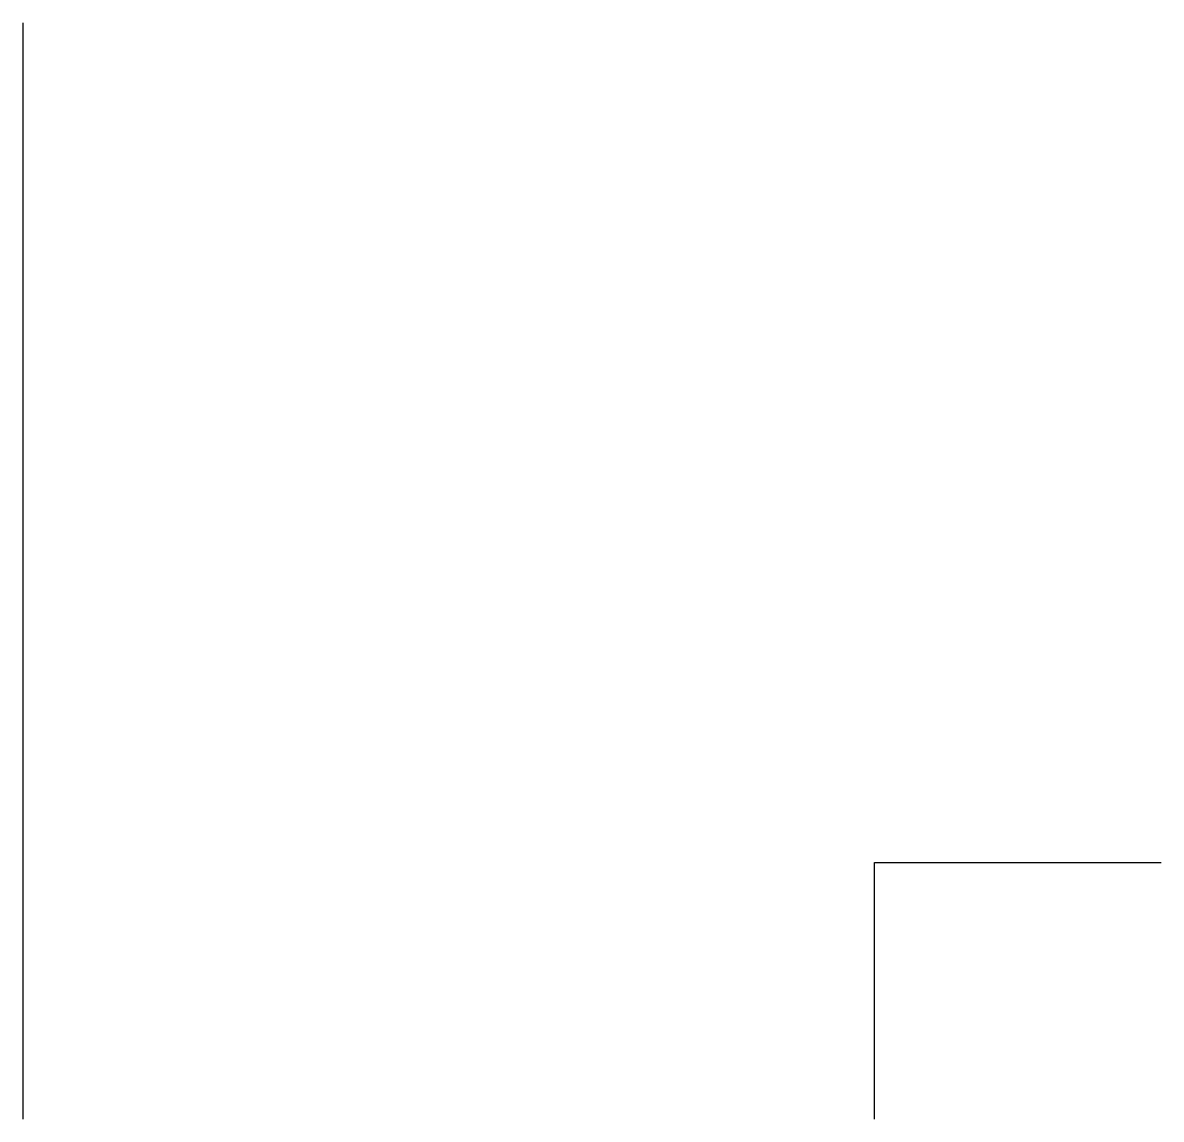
# Model space of a CAD drawing. Header units: inches. Extents: x 0.44 to 2, y 0 to 1.5.
import ezdxf

# ---------------------------------------------------------------- set-up
doc = ezdxf.new("R2010")
doc.units = ezdxf.units.IN
doc.header["$MEASUREMENT"] = 0

msp = doc.modelspace()

# ---------------------------------------------------------------- linework, layer by layer
for p, q in [((0.4428, 1.4997, 0.5), (0.4428, -0.0003, 0.5)), ((1.6079, 0.3511, 0.5), (2.0001, 0.3511, 0.5)), ((1.6079, -0.0003, 0.5), (1.6079, 0.3511, 0.5))]:
    msp.add_line(p, q)

doc.saveas('drawing.dxf')
